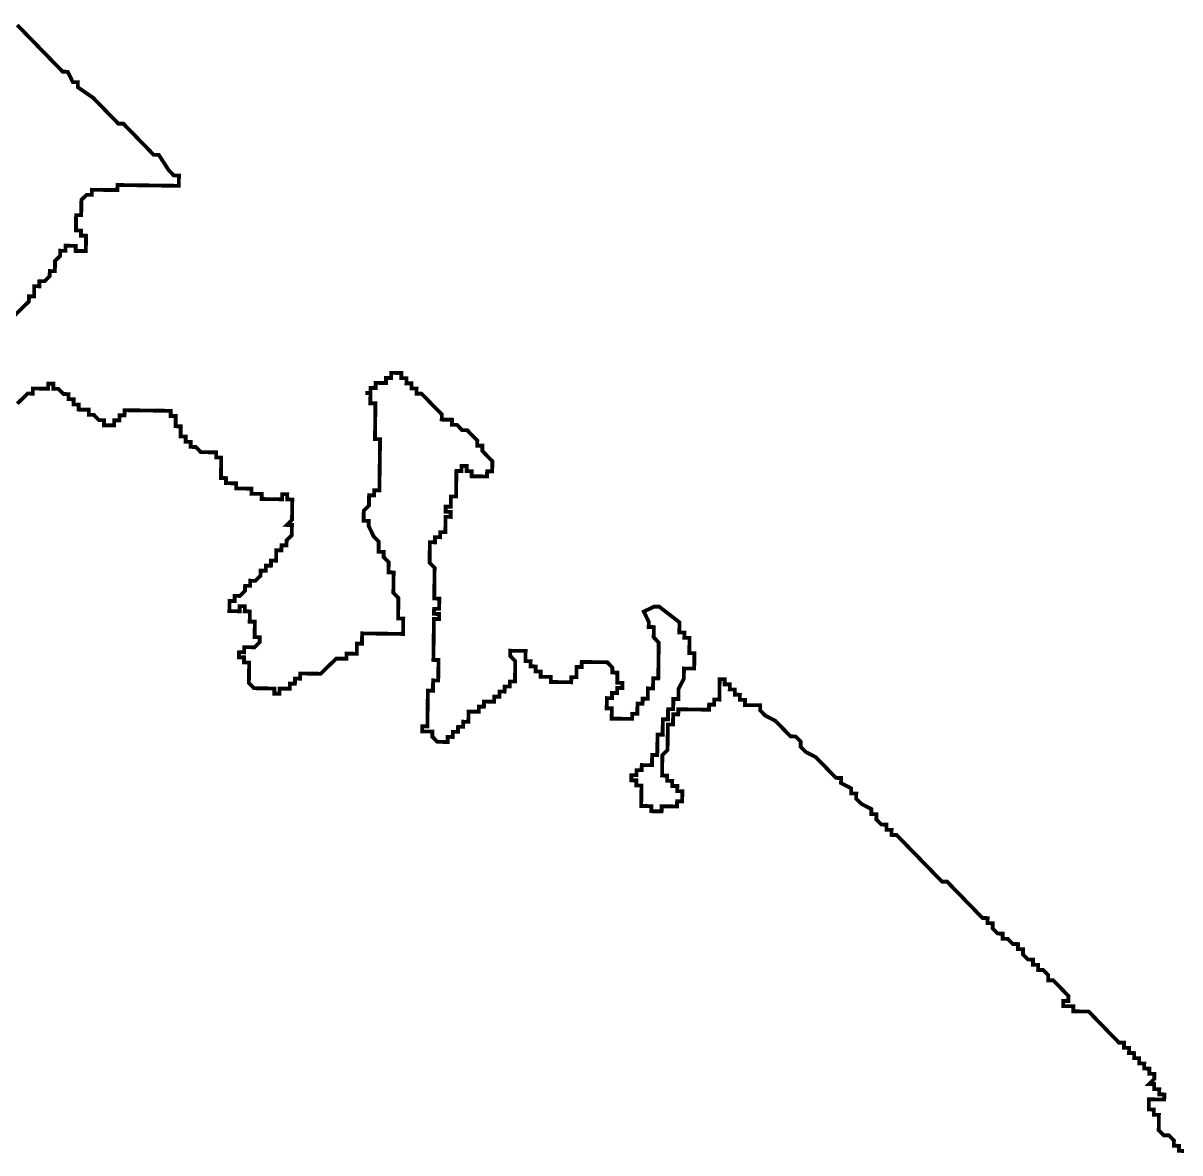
# Model space of a CAD drawing. Header units: metres. Extents: x 257673 to 289848, y 2129691 to 2228029.
# Drawn here: x 271932 to 272834, y 2164850 to 2165730 of the extents above; entities that cross this region are included whole.
import ezdxf

# ---------------------------------------------------------------- set-up
doc = ezdxf.new("R2010")
doc.units = ezdxf.units.M
doc.header["$MEASUREMENT"] = 0
doc.layers.add('HAZARDS LINE', color=1, linetype='Continuous')

msp = doc.modelspace()

# ---------------------------------------------------------------- linework, layer by layer
at = {"layer": 'HAZARDS LINE', "lineweight": 18}
for points in [[(271927.84, 2165728.9, 2.98, 2.98, 0), (271931.77, 2165724.86, 2.98, 2.98, 0), (271935.71, 2165720.82, 2.98, 2.98, 0), (271939.64, 2165716.78, 2.98, 2.98, 0), (271943.57, 2165712.74, 2.98, 2.98, 0), (271947.51, 2165708.7, 2.98, 2.98, 0), (271951.44, 2165704.66, 2.98, 2.98, 0), (271955.37, 2165700.62, 2.98, 2.98, 0), (271963.24, 2165692.54, 2.98, 2.98, 0), (271967.22, 2165692.48, 2.98, 2.98, 0), (271971.1, 2165684.45, 2.98, 2.98, 0), (271975.09, 2165684.4, 2.98, 2.98, 0), (271975.03, 2165680.41, 2.98, 2.98, 0), (271986.88, 2165672.28, 2.98, 2.98, 0), (271994.75, 2165664.2, 2.98, 2.98, 0), (271998.68, 2165660.16, 2.98, 2.98, 0), (272006.55, 2165652.08, 2.98, 2.98, 0), (272010.53, 2165652.02, 2.98, 2.98, 0), (272018.4, 2165643.94, 2.98, 2.98, 0), (272030.2, 2165631.82, 2.98, 2.98, 0), (272034.13, 2165627.78, 2.98, 2.98, 0), (272038.11, 2165627.73, 2.98, 2.98, 0), (272045.93, 2165615.66, 2.98, 2.98, 0), (272049.86, 2165611.62, 2.98, 2.98, 0), (272053.84, 2165611.57, 2.98, 2.98, 0), (272053.79, 2165607.58, 2.98, 2.98, 0), (272053.74, 2165603.59, 2.98, 2.98, 0), (272049.75, 2165603.65, 2.98, 2.98, 0), (272045.77, 2165603.7, 2.98, 2.98, 0), (272041.78, 2165603.75, 2.98, 2.98, 0), (272037.79, 2165603.81, 2.98, 2.98, 0), (272033.81, 2165603.86, 2.98, 2.98, 0), (272029.82, 2165603.92, 2.98, 2.98, 0), (272025.83, 2165603.97, 2.98, 2.98, 0), (272021.85, 2165604.02, 2.98, 2.98, 0), (272017.86, 2165604.08, 2.98, 2.98, 0), (272013.88, 2165604.13, 2.98, 2.98, 0), (272009.89, 2165604.18, 2.98, 2.98, 0), (272005.9, 2165604.24, 2.98, 2.98, 0), (272005.85, 2165600.25, 2.98, 2.98, 0), (272001.86, 2165600.3, 2.98, 2.98, 0), (271997.88, 2165600.36, 2.98, 2.98, 0), (271993.89, 2165600.41, 2.98, 2.98, 0), (271989.91, 2165600.46, 2.98, 2.98, 0), (271985.92, 2165600.52, 2.98, 2.98, 0), (271985.87, 2165596.53, 2.98, 2.98, 0), (271981.88, 2165596.58, 2.98, 2.98, 0), (271977.84, 2165592.65, 2.98, 2.98, 0), (271977.79, 2165588.66, 2.98, 2.98, 0), (271977.73, 2165584.68, 2.98, 2.98, 0), (271977.68, 2165580.69, 2.98, 2.98, 0), (271973.69, 2165580.74, 2.98, 2.98, 0), (271973.64, 2165576.76, 2.98, 2.98, 0), (271973.59, 2165572.77, 2.98, 2.98, 0), (271973.53, 2165568.78, 2.98, 2.98, 0), (271977.52, 2165568.73, 2.98, 2.98, 0), (271977.46, 2165564.74, 2.98, 2.98, 0), (271981.45, 2165564.69, 2.98, 2.98, 0), (271981.4, 2165560.7, 2.98, 2.98, 0), (271981.34, 2165556.72, 2.98, 2.98, 0), (271981.29, 2165552.73, 2.98, 2.98, 0), (271977.3, 2165552.78, 2.98, 2.98, 0), (271973.32, 2165552.84, 2.98, 2.98, 0), (271973.37, 2165556.82, 2.98, 2.98, 0), (271969.38, 2165556.88, 2.98, 2.98, 0), (271965.4, 2165556.93, 2.98, 2.98, 0), (271965.35, 2165552.94, 2.98, 2.98, 0), (271961.36, 2165553, 2.98, 2.98, 0), (271961.31, 2165549.01, 2.98, 2.98, 0), (271957.27, 2165545.08, 2.98, 2.98, 0), (271957.21, 2165541.09, 2.98, 2.98, 0), (271957.16, 2165537.1, 2.98, 2.98, 0), (271953.17, 2165537.16, 2.98, 2.98, 0), (271953.12, 2165533.17, 2.98, 2.98, 0), (271949.08, 2165529.24, 2.98, 2.98, 0), (271945.09, 2165529.29, 2.98, 2.98, 0), (271945.04, 2165525.3, 2.98, 2.98, 0), (271941.05, 2165525.36, 2.98, 2.98, 0), (271941, 2165521.37, 2.98, 2.98, 0), (271940.95, 2165517.39, 2.98, 2.98, 0), (271936.96, 2165517.44, 2.98, 2.98, 0), (271936.91, 2165513.45, 2.98, 2.98, 0), (271932.87, 2165509.52, 2.98, 2.98, 0), (271924.79, 2165501.65, 2.98, 2.98, 0)], [(271927.86, 2165433.82, 2.98, 2.98, 0), (271931.9, 2165437.76, 2.98, 2.98, 0), (271935.94, 2165441.69, 2.98, 2.98, 0), (271939.93, 2165441.64, 2.98, 2.98, 0), (271939.98, 2165445.62, 2.98, 2.98, 0), (271943.97, 2165445.57, 2.98, 2.98, 0), (271947.95, 2165445.52, 2.98, 2.98, 0), (271951.94, 2165445.46, 2.98, 2.98, 0), (271951.99, 2165449.45, 2.98, 2.98, 0), (271955.98, 2165449.4, 2.98, 2.98, 0), (271955.93, 2165445.41, 2.98, 2.98, 0), (271959.91, 2165445.35, 2.98, 2.98, 0), (271963.84, 2165441.31, 2.98, 2.98, 0), (271967.83, 2165441.26, 2.98, 2.98, 0), (271967.78, 2165437.27, 2.98, 2.98, 0), (271971.76, 2165437.22, 2.98, 2.98, 0), (271971.71, 2165433.23, 2.98, 2.98, 0), (271975.7, 2165433.18, 2.98, 2.98, 0), (271975.64, 2165429.19, 2.98, 2.98, 0), (271979.63, 2165429.14, 2.98, 2.98, 0), (271983.61, 2165429.09, 2.98, 2.98, 0), (271983.56, 2165425.1, 2.98, 2.98, 0), (271987.55, 2165425.05, 2.98, 2.98, 0), (271991.48, 2165421.01, 2.98, 2.98, 0), (271995.47, 2165420.95, 2.98, 2.98, 0), (271995.41, 2165416.96, 2.98, 2.98, 0), (271999.4, 2165416.91, 2.98, 2.98, 0), (272003.38, 2165416.86, 2.98, 2.98, 0), (272003.44, 2165420.84, 2.98, 2.98, 0), (272007.42, 2165420.79, 2.98, 2.98, 0), (272007.48, 2165424.78, 2.98, 2.98, 0), (272011.46, 2165424.72, 2.98, 2.98, 0), (272011.52, 2165428.71, 2.98, 2.98, 0), (272015.5, 2165428.66, 2.98, 2.98, 0), (272019.49, 2165428.6, 2.98, 2.98, 0), (272023.48, 2165428.55, 2.98, 2.98, 0), (272027.46, 2165428.5, 2.98, 2.98, 0), (272031.45, 2165428.44, 2.98, 2.98, 0), (272035.43, 2165428.39, 2.98, 2.98, 0), (272039.42, 2165428.34, 2.98, 2.98, 0), (272043.41, 2165428.28, 2.98, 2.98, 0), (272047.39, 2165428.23, 2.98, 2.98, 0), (272047.34, 2165424.24, 2.98, 2.98, 0), (272051.32, 2165424.19, 2.98, 2.98, 0), (272051.27, 2165420.2, 2.98, 2.98, 0), (272051.22, 2165416.21, 2.98, 2.98, 0), (272055.2, 2165416.16, 2.98, 2.98, 0), (272055.15, 2165412.17, 2.98, 2.98, 0), (272055.1, 2165408.19, 2.98, 2.98, 0), (272059.08, 2165408.13, 2.98, 2.98, 0), (272059.03, 2165404.15, 2.98, 2.98, 0), (272063.02, 2165404.09, 2.98, 2.98, 0), (272062.96, 2165400.11, 2.98, 2.98, 0), (272066.95, 2165400.05, 2.98, 2.98, 0), (272070.88, 2165396.01, 2.98, 2.98, 0), (272074.87, 2165395.96, 2.98, 2.98, 0), (272078.85, 2165395.91, 2.98, 2.98, 0), (272082.84, 2165395.85, 2.98, 2.98, 0), (272082.79, 2165391.86, 2.98, 2.98, 0), (272086.77, 2165391.81, 2.98, 2.98, 0), (272086.72, 2165387.82, 2.98, 2.98, 0), (272086.66, 2165383.84, 2.98, 2.98, 0), (272086.61, 2165379.85, 2.98, 2.98, 0), (272086.56, 2165375.86, 2.98, 2.98, 0), (272090.54, 2165375.81, 2.98, 2.98, 0), (272090.49, 2165371.82, 2.98, 2.98, 0), (272094.48, 2165371.77, 2.98, 2.98, 0), (272098.46, 2165371.72, 2.98, 2.98, 0), (272098.41, 2165367.73, 2.98, 2.98, 0), (272102.39, 2165367.68, 2.98, 2.98, 0), (272106.38, 2165367.62, 2.98, 2.98, 0), (272110.37, 2165367.57, 2.98, 2.98, 0), (272110.31, 2165363.58, 2.98, 2.98, 0), (272114.3, 2165363.53, 2.98, 2.98, 0), (272118.29, 2165363.48, 2.98, 2.98, 0), (272118.23, 2165359.49, 2.98, 2.98, 0), (272122.22, 2165359.43, 2.98, 2.98, 0), (272126.2, 2165359.38, 2.98, 2.98, 0), (272130.19, 2165359.33, 2.98, 2.98, 0), (272134.18, 2165359.27, 2.98, 2.98, 0), (272134.23, 2165363.26, 2.98, 2.98, 0), (272138.22, 2165363.21, 2.98, 2.98, 0), (272138.16, 2165359.22, 2.98, 2.98, 0), (272142.15, 2165359.17, 2.98, 2.98, 0), (272142.1, 2165355.18, 2.98, 2.98, 0), (272142.04, 2165351.19, 2.98, 2.98, 0), (272141.99, 2165347.21, 2.98, 2.98, 0), (272141.93, 2165343.22, 2.98, 2.98, 0), (272137.89, 2165339.29, 2.98, 2.98, 0), (272141.88, 2165339.23, 2.98, 2.98, 0), (272141.83, 2165335.25, 2.98, 2.98, 0), (272141.77, 2165331.26, 2.98, 2.98, 0), (272137.73, 2165327.33, 2.98, 2.98, 0), (272137.68, 2165323.34, 2.98, 2.98, 0), (272133.69, 2165323.39, 2.98, 2.98, 0), (272133.64, 2165319.41, 2.98, 2.98, 0), (272129.65, 2165319.46, 2.98, 2.98, 0), (272129.6, 2165315.47, 2.98, 2.98, 0), (272129.55, 2165311.49, 2.98, 2.98, 0), (272125.56, 2165311.54, 2.98, 2.98, 0), (272125.51, 2165307.55, 2.98, 2.98, 0), (272121.52, 2165307.61, 2.98, 2.98, 0), (272121.47, 2165303.62, 2.98, 2.98, 0), (272117.48, 2165303.67, 2.98, 2.98, 0), (272117.43, 2165299.69, 2.98, 2.98, 0), (272113.39, 2165295.75, 2.98, 2.98, 0), (272109.4, 2165295.81, 2.98, 2.98, 0), (272109.35, 2165291.82, 2.98, 2.98, 0), (272105.36, 2165291.87, 2.98, 2.98, 0), (272105.31, 2165287.89, 2.98, 2.98, 0), (272101.27, 2165283.95, 2.98, 2.98, 0), (272097.28, 2165284.01, 2.98, 2.98, 0), (272097.23, 2165280.02, 2.98, 2.98, 0), (272093.24, 2165280.07, 2.98, 2.98, 0), (272093.19, 2165276.09, 2.98, 2.98, 0), (272093.14, 2165272.1, 2.98, 2.98, 0), (272097.12, 2165272.05, 2.98, 2.98, 0), (272101.11, 2165271.99, 2.98, 2.98, 0), (272101.16, 2165275.98, 2.98, 2.98, 0), (272105.15, 2165275.93, 2.98, 2.98, 0), (272105.09, 2165271.94, 2.98, 2.98, 0), (272109.08, 2165271.89, 2.98, 2.98, 0), (272109.03, 2165267.9, 2.98, 2.98, 0), (272108.97, 2165263.91, 2.98, 2.98, 0), (272112.96, 2165263.86, 2.98, 2.98, 0), (272112.91, 2165259.87, 2.98, 2.98, 0), (272112.85, 2165255.89, 2.98, 2.98, 0), (272112.8, 2165251.9, 2.98, 2.98, 0), (272116.78, 2165251.85, 2.98, 2.98, 0), (272116.73, 2165247.86, 2.98, 2.98, 0), (272112.69, 2165243.93, 2.98, 2.98, 0), (272108.7, 2165243.98, 2.98, 2.98, 0), (272104.72, 2165244.03, 2.98, 2.98, 0), (272104.66, 2165240.05, 2.98, 2.98, 0), (272100.68, 2165240.1, 2.98, 2.98, 0), (272100.63, 2165236.11, 2.98, 2.98, 0), (272104.61, 2165236.06, 2.98, 2.98, 0), (272104.56, 2165232.07, 2.98, 2.98, 0), (272108.54, 2165232.02, 2.98, 2.98, 0), (272108.49, 2165228.03, 2.98, 2.98, 0), (272108.44, 2165224.04, 2.98, 2.98, 0), (272108.38, 2165220.06, 2.98, 2.98, 0), (272108.33, 2165216.07, 2.98, 2.98, 0), (272112.26, 2165212.03, 2.98, 2.98, 0), (272116.25, 2165211.98, 2.98, 2.98, 0), (272120.23, 2165211.92, 2.98, 2.98, 0), (272124.22, 2165211.87, 2.98, 2.98, 0), (272128.21, 2165211.82, 2.98, 2.98, 0), (272128.15, 2165207.83, 2.98, 2.98, 0), (272132.14, 2165207.78, 2.98, 2.98, 0), (272132.19, 2165211.76, 2.98, 2.98, 0), (272136.18, 2165211.71, 2.98, 2.98, 0), (272140.17, 2165211.66, 2.98, 2.98, 0), (272140.22, 2165215.64, 2.98, 2.98, 0), (272144.2, 2165215.59, 2.98, 2.98, 0), (272144.26, 2165219.58, 2.98, 2.98, 0), (272148.24, 2165219.52, 2.98, 2.98, 0), (272148.3, 2165223.51, 2.98, 2.98, 0), (272152.28, 2165223.46, 2.98, 2.98, 0), (272156.27, 2165223.4, 2.98, 2.98, 0), (272160.26, 2165223.35, 2.98, 2.98, 0), (272164.24, 2165223.29, 2.98, 2.98, 0), (272168.28, 2165227.23, 2.98, 2.98, 0), (272172.32, 2165231.16, 2.98, 2.98, 0), (272176.36, 2165235.09, 2.98, 2.98, 0), (272180.35, 2165235.04, 2.98, 2.98, 0), (272184.33, 2165234.99, 2.98, 2.98, 0), (272184.39, 2165238.97, 2.98, 2.98, 0), (272188.37, 2165238.92, 2.98, 2.98, 0), (272192.36, 2165238.87, 2.98, 2.98, 0), (272192.41, 2165242.85, 2.98, 2.98, 0), (272192.47, 2165246.84, 2.98, 2.98, 0), (272196.45, 2165246.79, 2.98, 2.98, 0), (272196.51, 2165250.77, 2.98, 2.98, 0), (272196.56, 2165254.76, 2.98, 2.98, 0), (272200.55, 2165254.71, 2.98, 2.98, 0), (272204.53, 2165254.65, 2.98, 2.98, 0), (272208.52, 2165254.6, 2.98, 2.98, 0), (272216.49, 2165254.49, 2.98, 2.98, 0), (272220.48, 2165254.44, 2.98, 2.98, 0), (272224.46, 2165254.38, 2.98, 2.98, 0), (272228.45, 2165254.33, 2.98, 2.98, 0), (272228.5, 2165258.32, 2.98, 2.98, 0), (272228.56, 2165262.3, 2.98, 2.98, 0), (272228.61, 2165266.29, 2.98, 2.98, 0), (272224.62, 2165266.34, 2.98, 2.98, 0), (272224.68, 2165270.33, 2.98, 2.98, 0), (272224.73, 2165274.32, 2.98, 2.98, 0), (272224.79, 2165278.31, 2.98, 2.98, 0), (272224.84, 2165282.29, 2.98, 2.98, 0), (272220.91, 2165286.33, 2.98, 2.98, 0), (272220.96, 2165290.32, 2.98, 2.98, 0), (272221.01, 2165294.31, 2.98, 2.98, 0), (272221.07, 2165298.29, 2.98, 2.98, 0), (272221.12, 2165302.28, 2.98, 2.98, 0), (272217.14, 2165302.33, 2.98, 2.98, 0), (272217.19, 2165306.32, 2.98, 2.98, 0), (272217.24, 2165310.31, 2.98, 2.98, 0), (272213.31, 2165314.35, 2.98, 2.98, 0), (272213.36, 2165318.33, 2.98, 2.98, 0), (272209.38, 2165318.39, 2.98, 2.98, 0), (272209.43, 2165322.37, 2.98, 2.98, 0), (272209.48, 2165326.36, 2.98, 2.98, 0), (272205.55, 2165330.4, 2.98, 2.98, 0), (272201.67, 2165338.43, 2.98, 2.98, 0), (272201.73, 2165342.42, 2.98, 2.98, 0), (272197.74, 2165342.47, 2.98, 2.98, 0), (272197.79, 2165346.46, 2.98, 2.98, 0), (272197.85, 2165350.44, 2.98, 2.98, 0), (272201.89, 2165354.38, 2.98, 2.98, 0), (272201.94, 2165358.36, 2.98, 2.98, 0), (272201.99, 2165362.35, 2.98, 2.98, 0), (272205.98, 2165362.3, 2.98, 2.98, 0), (272206.03, 2165366.28, 2.98, 2.98, 0), (272210.02, 2165366.23, 2.98, 2.98, 0), (272210.07, 2165370.22, 2.98, 2.98, 0), (272210.13, 2165374.2, 2.98, 2.98, 0), (272210.18, 2165378.19, 2.98, 2.98, 0), (272210.23, 2165382.18, 2.98, 2.98, 0), (272210.29, 2165386.16, 2.98, 2.98, 0), (272210.34, 2165390.15, 2.98, 2.98, 0), (272210.4, 2165394.14, 2.98, 2.98, 0), (272210.45, 2165398.12, 2.98, 2.98, 0), (272210.5, 2165402.11, 2.98, 2.98, 0), (272210.56, 2165406.1, 2.98, 2.98, 0), (272206.57, 2165406.15, 2.98, 2.98, 0), (272206.62, 2165410.14, 2.98, 2.98, 0), (272206.68, 2165414.12, 2.98, 2.98, 0), (272206.73, 2165418.11, 2.98, 2.98, 0), (272206.78, 2165422.1, 2.98, 2.98, 0), (272206.84, 2165426.08, 2.98, 2.98, 0), (272206.89, 2165430.07, 2.98, 2.98, 0), (272206.95, 2165434.06, 2.98, 2.98, 0), (272202.96, 2165434.11, 2.98, 2.98, 0), (272203.01, 2165438.1, 2.98, 2.98, 0), (272203.07, 2165442.09, 2.98, 2.98, 0), (272199.08, 2165442.14, 2.98, 2.98, 0), (272203.07, 2165442.09, 2.98, 2.98, 0), (272203.12, 2165446.07, 2.98, 2.98, 0), (272207.11, 2165446.02, 2.98, 2.98, 0), (272207.16, 2165450.01, 2.98, 2.98, 0), (272211.15, 2165449.95, 2.98, 2.98, 0), (272215.13, 2165449.9, 2.98, 2.98, 0), (272215.19, 2165453.88, 2.98, 2.98, 0), (272219.17, 2165453.83, 2.98, 2.98, 0), (272219.23, 2165457.82, 2.98, 2.98, 0), (272223.21, 2165457.76, 2.98, 2.98, 0), (272227.2, 2165457.71, 2.98, 2.98, 0), (272227.14, 2165453.72, 2.98, 2.98, 0), (272231.13, 2165453.67, 2.98, 2.98, 0), (272231.08, 2165449.68, 2.98, 2.98, 0), (272235.06, 2165449.63, 2.98, 2.98, 0), (272235.01, 2165445.64, 2.98, 2.98, 0), (272239, 2165445.59, 2.98, 2.98, 0), (272238.94, 2165441.6, 2.98, 2.98, 0), (272242.93, 2165441.55, 2.98, 2.98, 0), (272246.86, 2165437.51, 2.98, 2.98, 0), (272250.79, 2165433.47, 2.98, 2.98, 0), (272254.73, 2165429.43, 2.98, 2.98, 0), (272258.66, 2165425.39, 2.98, 2.98, 0), (272258.6, 2165421.4, 2.98, 2.98, 0), (272262.59, 2165421.35, 2.98, 2.98, 0), (272266.58, 2165421.29, 2.98, 2.98, 0), (272266.52, 2165417.31, 2.98, 2.98, 0), (272270.51, 2165417.25, 2.98, 2.98, 0), (272274.44, 2165413.21, 2.98, 2.98, 0), (272278.43, 2165413.16, 2.98, 2.98, 0), (272282.36, 2165409.12, 2.98, 2.98, 0), (272286.29, 2165405.08, 2.98, 2.98, 0), (272286.24, 2165401.09, 2.98, 2.98, 0), (272290.23, 2165401.04, 2.98, 2.98, 0), (272290.17, 2165397.05, 2.98, 2.98, 0), (272294.11, 2165393.01, 2.98, 2.98, 0), (272298.04, 2165388.97, 2.98, 2.98, 0), (272297.98, 2165384.98, 2.98, 2.98, 0), (272297.93, 2165381, 2.98, 2.98, 0), (272293.94, 2165381.05, 2.98, 2.98, 0), (272293.89, 2165377.06, 2.98, 2.98, 0), (272289.9, 2165377.12, 2.98, 2.98, 0), (272285.92, 2165377.17, 2.98, 2.98, 0), (272281.93, 2165377.22, 2.98, 2.98, 0), (272281.99, 2165381.21, 2.98, 2.98, 0), (272278, 2165381.26, 2.98, 2.98, 0), (272278.05, 2165385.25, 2.98, 2.98, 0), (272274.07, 2165385.31, 2.98, 2.98, 0), (272274.01, 2165381.32, 2.98, 2.98, 0), (272270.03, 2165381.37, 2.98, 2.98, 0), (272269.97, 2165377.39, 2.98, 2.98, 0), (272269.92, 2165373.4, 2.98, 2.98, 0), (272269.87, 2165369.41, 2.98, 2.98, 0), (272269.81, 2165365.42, 2.98, 2.98, 0), (272269.76, 2165361.44, 2.98, 2.98, 0), (272265.77, 2165361.49, 2.98, 2.98, 0), (272265.72, 2165357.5, 2.98, 2.98, 0), (272265.67, 2165353.52, 2.98, 2.98, 0), (272261.68, 2165353.57, 2.98, 2.98, 0), (272261.63, 2165349.59, 2.98, 2.98, 0), (272265.61, 2165349.53, 2.98, 2.98, 0), (272265.56, 2165345.54, 2.98, 2.98, 0), (272261.57, 2165345.6, 2.98, 2.98, 0), (272261.52, 2165341.61, 2.98, 2.98, 0), (272261.47, 2165337.62, 2.98, 2.98, 0), (272261.41, 2165333.64, 2.98, 2.98, 0), (272257.43, 2165333.69, 2.98, 2.98, 0), (272257.37, 2165329.7, 2.98, 2.98, 0), (272253.39, 2165329.76, 2.98, 2.98, 0), (272253.33, 2165325.77, 2.98, 2.98, 0), (272249.35, 2165325.83, 2.98, 2.98, 0), (272249.29, 2165321.84, 2.98, 2.98, 0), (272249.24, 2165317.85, 2.98, 2.98, 0), (272249.19, 2165313.86, 2.98, 2.98, 0), (272249.13, 2165309.88, 2.98, 2.98, 0), (272253.06, 2165305.84, 2.98, 2.98, 0), (272253.01, 2165301.85, 2.98, 2.98, 0), (272252.96, 2165297.86, 2.98, 2.98, 0), (272252.9, 2165293.88, 2.98, 2.98, 0), (272252.85, 2165289.89, 2.98, 2.98, 0), (272252.8, 2165285.9, 2.98, 2.98, 0), (272252.74, 2165281.92, 2.98, 2.98, 0), (272256.73, 2165281.86, 2.98, 2.98, 0), (272256.67, 2165277.88, 2.98, 2.98, 0), (272256.62, 2165273.89, 2.98, 2.98, 0), (272252.64, 2165273.94, 2.98, 2.98, 0), (272252.58, 2165269.96, 2.98, 2.98, 0), (272256.57, 2165269.9, 2.98, 2.98, 0), (272256.51, 2165265.92, 2.98, 2.98, 0), (272252.53, 2165265.97, 2.98, 2.98, 0), (272252.47, 2165261.98, 2.98, 2.98, 0), (272252.42, 2165258, 2.98, 2.98, 0), (272252.37, 2165254.01, 2.98, 2.98, 0), (272252.31, 2165250.02, 2.98, 2.98, 0), (272252.26, 2165246.04, 2.98, 2.98, 0), (272252.21, 2165242.05, 2.98, 2.98, 0), (272252.15, 2165238.06, 2.98, 2.98, 0), (272252.1, 2165234.08, 2.98, 2.98, 0), (272256.09, 2165234.02, 2.98, 2.98, 0), (272256.03, 2165230.04, 2.98, 2.98, 0), (272255.98, 2165226.05, 2.98, 2.98, 0), (272255.92, 2165222.06, 2.98, 2.98, 0), (272255.87, 2165218.07, 2.98, 2.98, 0), (272251.88, 2165218.13, 2.98, 2.98, 0), (272251.83, 2165214.14, 2.98, 2.98, 0), (272251.78, 2165210.15, 2.98, 2.98, 0), (272247.79, 2165210.21, 2.98, 2.98, 0), (272247.74, 2165206.22, 2.98, 2.98, 0), (272247.68, 2165202.23, 2.98, 2.98, 0), (272247.63, 2165198.25, 2.98, 2.98, 0), (272247.58, 2165194.26, 2.98, 2.98, 0), (272247.52, 2165190.27, 2.98, 2.98, 0), (272247.47, 2165186.29, 2.98, 2.98, 0), (272247.42, 2165182.3, 2.98, 2.98, 0), (272243.43, 2165182.35, 2.98, 2.98, 0), (272243.38, 2165178.37, 2.98, 2.98, 0), (272247.36, 2165178.31, 2.98, 2.98, 0), (272251.35, 2165178.26, 2.98, 2.98, 0), (272251.29, 2165174.27, 2.98, 2.98, 0), (272255.23, 2165170.23, 2.98, 2.98, 0), (272259.21, 2165170.18, 2.98, 2.98, 0), (272263.2, 2165170.13, 2.98, 2.98, 0), (272263.25, 2165174.11, 2.98, 2.98, 0), (272267.24, 2165174.06, 2.98, 2.98, 0), (272267.29, 2165178.05, 2.98, 2.98, 0), (272271.28, 2165177.99, 2.98, 2.98, 0), (272271.33, 2165181.98, 2.98, 2.98, 0), (272275.32, 2165181.93, 2.98, 2.98, 0), (272275.37, 2165185.91, 2.98, 2.98, 0), (272279.36, 2165185.86, 2.98, 2.98, 0), (272279.41, 2165189.85, 2.98, 2.98, 0), (272279.47, 2165193.83, 2.98, 2.98, 0), (272283.45, 2165193.78, 2.98, 2.98, 0), (272287.44, 2165193.73, 2.98, 2.98, 0), (272287.49, 2165197.71, 2.98, 2.98, 0), (272291.48, 2165197.66, 2.98, 2.98, 0), (272291.53, 2165201.65, 2.98, 2.98, 0), (272295.52, 2165201.59, 2.98, 2.98, 0), (272299.5, 2165201.54, 2.98, 2.98, 0), (272299.56, 2165205.52, 2.98, 2.98, 0), (272303.54, 2165205.47, 2.98, 2.98, 0), (272303.6, 2165209.46, 2.98, 2.98, 0), (272307.58, 2165209.4, 2.98, 2.98, 0), (272307.64, 2165213.39, 2.98, 2.98, 0), (272311.62, 2165213.34, 2.98, 2.98, 0), (272311.68, 2165217.32, 2.98, 2.98, 0), (272315.66, 2165217.27, 2.98, 2.98, 0), (272315.72, 2165221.26, 2.98, 2.98, 0), (272315.77, 2165225.24, 2.98, 2.98, 0), (272315.82, 2165229.23, 2.98, 2.98, 0), (272315.88, 2165233.22, 2.98, 2.98, 0), (272311.94, 2165237.26, 2.98, 2.98, 0), (272312, 2165241.25, 2.98, 2.98, 0), (272315.98, 2165241.19, 2.98, 2.98, 0), (272319.97, 2165241.14, 2.98, 2.98, 0), (272323.96, 2165241.08, 2.98, 2.98, 0), (272323.9, 2165237.1, 2.98, 2.98, 0), (272323.85, 2165233.11, 2.98, 2.98, 0), (272327.84, 2165233.06, 2.98, 2.98, 0), (272327.78, 2165229.07, 2.98, 2.98, 0), (272331.77, 2165229.02, 2.98, 2.98, 0), (272331.71, 2165225.03, 2.98, 2.98, 0), (272335.7, 2165224.98, 2.98, 2.98, 0), (272335.65, 2165220.99, 2.98, 2.98, 0), (272339.63, 2165220.94, 2.98, 2.98, 0), (272343.62, 2165220.88, 2.98, 2.98, 0), (272343.57, 2165216.9, 2.98, 2.98, 0), (272347.55, 2165216.84, 2.98, 2.98, 0), (272351.54, 2165216.79, 2.98, 2.98, 0), (272355.52, 2165216.73, 2.98, 2.98, 0), (272359.51, 2165216.68, 2.98, 2.98, 0), (272359.56, 2165220.67, 2.98, 2.98, 0), (272363.55, 2165220.61, 2.98, 2.98, 0), (272363.6, 2165224.6, 2.98, 2.98, 0), (272363.66, 2165228.59, 2.98, 2.98, 0), (272367.64, 2165228.53, 2.98, 2.98, 0), (272367.7, 2165232.52, 2.98, 2.98, 0), (272371.68, 2165232.47, 2.98, 2.98, 0), (272375.67, 2165232.41, 2.98, 2.98, 0), (272379.66, 2165232.36, 2.98, 2.98, 0), (272383.64, 2165232.31, 2.98, 2.98, 0), (272387.63, 2165232.25, 2.98, 2.98, 0), (272391.56, 2165228.21, 2.98, 2.98, 0), (272391.51, 2165224.23, 2.98, 2.98, 0), (272395.49, 2165224.17, 2.98, 2.98, 0), (272395.44, 2165220.19, 2.98, 2.98, 0), (272395.39, 2165216.2, 2.98, 2.98, 0), (272399.37, 2165216.15, 2.98, 2.98, 0), (272399.32, 2165212.16, 2.98, 2.98, 0), (272395.33, 2165212.21, 2.98, 2.98, 0), (272395.28, 2165208.23, 2.98, 2.98, 0), (272391.29, 2165208.28, 2.98, 2.98, 0), (272391.24, 2165204.29, 2.98, 2.98, 0), (272387.25, 2165204.35, 2.98, 2.98, 0), (272387.2, 2165200.36, 2.98, 2.98, 0), (272387.15, 2165196.37, 2.98, 2.98, 0), (272391.13, 2165196.32, 2.98, 2.98, 0), (272391.08, 2165192.33, 2.98, 2.98, 0), (272391.02, 2165188.34, 2.98, 2.98, 0), (272395.01, 2165188.29, 2.98, 2.98, 0), (272399, 2165188.24, 2.98, 2.98, 0), (272402.98, 2165188.18, 2.98, 2.98, 0), (272406.97, 2165188.13, 2.98, 2.98, 0), (272407.02, 2165192.12, 2.98, 2.98, 0), (272411.01, 2165192.06, 2.98, 2.98, 0), (272411.06, 2165196.05, 2.98, 2.98, 0), (272411.12, 2165200.04, 2.98, 2.98, 0), (272415.1, 2165199.98, 2.98, 2.98, 0), (272415.16, 2165203.97, 2.98, 2.98, 0), (272419.14, 2165203.92, 2.98, 2.98, 0), (272419.2, 2165207.9, 2.98, 2.98, 0), (272419.25, 2165211.89, 2.98, 2.98, 0), (272423.24, 2165211.84, 2.98, 2.98, 0), (272423.29, 2165215.82, 2.98, 2.98, 0), (272423.34, 2165219.81, 2.98, 2.98, 0), (272427.33, 2165219.76, 2.98, 2.98, 0), (272427.38, 2165223.74, 2.98, 2.98, 0), (272427.44, 2165227.73, 2.98, 2.98, 0), (272427.49, 2165231.72, 2.98, 2.98, 0), (272427.54, 2165235.7, 2.98, 2.98, 0), (272427.65, 2165243.68, 2.98, 2.98, 0), (272427.7, 2165247.66, 2.98, 2.98, 0), (272423.77, 2165251.7, 2.98, 2.98, 0), (272423.83, 2165255.69, 2.98, 2.98, 0), (272423.88, 2165259.68, 2.98, 2.98, 0), (272419.89, 2165259.73, 2.98, 2.98, 0), (272419.95, 2165263.72, 2.98, 2.98, 0), (272416.07, 2165271.75, 2.98, 2.98, 0), (272424.09, 2165275.63, 2.98, 2.98, 0), (272428.08, 2165275.57, 2.98, 2.98, 0), (272443.86, 2165263.4, 2.98, 2.98, 0), (272443.81, 2165259.41, 2.98, 2.98, 0), (272443.76, 2165255.42, 2.98, 2.98, 0), (272447.74, 2165255.37, 2.98, 2.98, 0), (272447.69, 2165251.38, 2.98, 2.98, 0), (272451.67, 2165251.33, 2.98, 2.98, 0), (272451.62, 2165247.34, 2.98, 2.98, 0), (272451.57, 2165243.36, 2.98, 2.98, 0), (272451.51, 2165239.37, 2.98, 2.98, 0), (272455.5, 2165239.32, 2.98, 2.98, 0), (272455.45, 2165235.33, 2.98, 2.98, 0), (272455.39, 2165231.34, 2.98, 2.98, 0), (272455.34, 2165227.35, 2.98, 2.98, 0), (272451.35, 2165227.41, 2.98, 2.98, 0), (272447.37, 2165227.46, 2.98, 2.98, 0), (272447.31, 2165223.48, 2.98, 2.98, 0), (272447.26, 2165219.49, 2.98, 2.98, 0), (272443.17, 2165211.57, 2.98, 2.98, 0), (272443.11, 2165207.58, 2.98, 2.98, 0), (272443.06, 2165203.6, 2.98, 2.98, 0), (272439.07, 2165203.65, 2.98, 2.98, 0), (272439.02, 2165199.66, 2.98, 2.98, 0), (272438.97, 2165195.68, 2.98, 2.98, 0), (272434.98, 2165195.73, 2.98, 2.98, 0), (272434.93, 2165191.74, 2.98, 2.98, 0), (272434.87, 2165187.76, 2.98, 2.98, 0), (272430.89, 2165187.81, 2.98, 2.98, 0), (272430.83, 2165183.82, 2.98, 2.98, 0), (272430.78, 2165179.84, 2.98, 2.98, 0), (272430.73, 2165175.85, 2.98, 2.98, 0), (272426.74, 2165175.9, 2.98, 2.98, 0), (272426.69, 2165171.92, 2.98, 2.98, 0), (272426.63, 2165167.93, 2.98, 2.98, 0), (272426.58, 2165163.94, 2.98, 2.98, 0), (272426.52, 2165159.95, 2.98, 2.98, 0), (272422.54, 2165160.01, 2.98, 2.98, 0), (272422.49, 2165156.02, 2.98, 2.98, 0), (272422.43, 2165152.03, 2.98, 2.98, 0), (272418.45, 2165152.09, 2.98, 2.98, 0), (272414.46, 2165152.14, 2.98, 2.98, 0), (272414.41, 2165148.16, 2.98, 2.98, 0), (272410.42, 2165148.21, 2.98, 2.98, 0), (272410.37, 2165144.22, 2.98, 2.98, 0), (272406.38, 2165144.28, 2.98, 2.98, 0), (272406.33, 2165140.29, 2.98, 2.98, 0), (272410.31, 2165140.24, 2.98, 2.98, 0), (272410.26, 2165136.25, 2.98, 2.98, 0), (272414.24, 2165136.19, 2.98, 2.98, 0), (272414.19, 2165132.21, 2.98, 2.98, 0), (272414.14, 2165128.22, 2.98, 2.98, 0), (272414.08, 2165124.23, 2.98, 2.98, 0), (272414.03, 2165120.25, 2.98, 2.98, 0), (272418.02, 2165120.19, 2.98, 2.98, 0), (272422, 2165120.14, 2.98, 2.98, 0), (272421.95, 2165116.15, 2.98, 2.98, 0), (272425.94, 2165116.1, 2.98, 2.98, 0), (272429.92, 2165116.05, 2.98, 2.98, 0), (272429.97, 2165120.03, 2.98, 2.98, 0), (272433.96, 2165119.98, 2.98, 2.98, 0), (272437.95, 2165119.93, 2.98, 2.98, 0), (272441.93, 2165119.87, 2.98, 2.98, 0), (272441.99, 2165123.86, 2.98, 2.98, 0), (272445.97, 2165123.81, 2.98, 2.98, 0), (272446.03, 2165127.79, 2.98, 2.98, 0), (272446.08, 2165131.78, 2.98, 2.98, 0), (272442.09, 2165131.83, 2.98, 2.98, 0), (272442.15, 2165135.82, 2.98, 2.98, 0), (272438.16, 2165135.87, 2.98, 2.98, 0), (272438.22, 2165139.86, 2.98, 2.98, 0), (272434.23, 2165139.91, 2.98, 2.98, 0), (272434.28, 2165143.9, 2.98, 2.98, 0), (272430.3, 2165143.95, 2.98, 2.98, 0), (272430.35, 2165147.94, 2.98, 2.98, 0), (272430.4, 2165151.93, 2.98, 2.98, 0), (272430.46, 2165155.91, 2.98, 2.98, 0), (272430.51, 2165159.9, 2.98, 2.98, 0), (272434.55, 2165163.83, 2.98, 2.98, 0), (272434.6, 2165167.82, 2.98, 2.98, 0), (272434.66, 2165171.81, 2.98, 2.98, 0), (272434.71, 2165175.79, 2.98, 2.98, 0), (272434.77, 2165179.78, 2.98, 2.98, 0), (272434.82, 2165183.77, 2.98, 2.98, 0), (272438.8, 2165183.71, 2.98, 2.98, 0), (272438.86, 2165187.7, 2.98, 2.98, 0), (272438.91, 2165191.69, 2.98, 2.98, 0), (272442.9, 2165191.63, 2.98, 2.98, 0), (272442.95, 2165195.62, 2.98, 2.98, 0), (272446.94, 2165195.57, 2.98, 2.98, 0), (272450.92, 2165195.51, 2.98, 2.98, 0), (272454.91, 2165195.46, 2.98, 2.98, 0), (272458.9, 2165195.41, 2.98, 2.98, 0), (272462.88, 2165195.35, 2.98, 2.98, 0), (272466.87, 2165195.3, 2.98, 2.98, 0), (272466.92, 2165199.29, 2.98, 2.98, 0), (272470.91, 2165199.23, 2.98, 2.98, 0), (272470.96, 2165203.22, 2.98, 2.98, 0), (272474.95, 2165203.17, 2.98, 2.98, 0), (272475, 2165207.15, 2.98, 2.98, 0), (272475.06, 2165211.14, 2.98, 2.98, 0), (272475.11, 2165215.13, 2.98, 2.98, 0), (272475.16, 2165219.11, 2.98, 2.98, 0), (272479.15, 2165219.06, 2.98, 2.98, 0), (272479.1, 2165215.07, 2.98, 2.98, 0), (272483.08, 2165215.02, 2.98, 2.98, 0), (272483.03, 2165211.03, 2.98, 2.98, 0), (272487.01, 2165210.98, 2.98, 2.98, 0), (272486.96, 2165206.99, 2.98, 2.98, 0), (272490.95, 2165206.94, 2.98, 2.98, 0), (272490.89, 2165202.95, 2.98, 2.98, 0), (272494.88, 2165202.9, 2.98, 2.98, 0), (272494.83, 2165198.91, 2.98, 2.98, 0), (272498.81, 2165198.86, 2.98, 2.98, 0), (272502.8, 2165198.8, 2.98, 2.98, 0), (272506.78, 2165198.75, 2.98, 2.98, 0), (272506.73, 2165194.76, 2.98, 2.98, 0), (272510.66, 2165190.72, 2.98, 2.98, 0), (272518.58, 2165186.63, 2.98, 2.98, 0), (272522.51, 2165182.59, 2.98, 2.98, 0), (272526.45, 2165178.55, 2.98, 2.98, 0), (272530.38, 2165174.51, 2.98, 2.98, 0), (272534.37, 2165174.45, 2.98, 2.98, 0), (272538.3, 2165170.41, 2.98, 2.98, 0), (272538.24, 2165166.43, 2.98, 2.98, 0), (272542.18, 2165162.39, 2.98, 2.98, 0), (272550.1, 2165158.29, 2.98, 2.98, 0), (272554.03, 2165154.25, 2.98, 2.98, 0), (272557.96, 2165150.21, 2.98, 2.98, 0), (272561.89, 2165146.17, 2.98, 2.98, 0), (272565.83, 2165142.13, 2.98, 2.98, 0), (272569.81, 2165142.08, 2.98, 2.98, 0), (272569.76, 2165138.09, 2.98, 2.98, 0), (272577.68, 2165134, 2.98, 2.98, 0), (272577.62, 2165130.01, 2.98, 2.98, 0), (272581.61, 2165129.96, 2.98, 2.98, 0), (272581.56, 2165125.97, 2.98, 2.98, 0), (272585.49, 2165121.93, 2.98, 2.98, 0), (272593.41, 2165117.84, 2.98, 2.98, 0), (272593.35, 2165113.85, 2.98, 2.98, 0), (272597.34, 2165113.8, 2.98, 2.98, 0), (272597.29, 2165109.81, 2.98, 2.98, 0), (272601.22, 2165105.77, 2.98, 2.98, 0), (272605.2, 2165105.71, 2.98, 2.98, 0), (272605.15, 2165101.73, 2.98, 2.98, 0), (272609.14, 2165101.67, 2.98, 2.98, 0), (272609.08, 2165097.69, 2.98, 2.98, 0), (272613.07, 2165097.63, 2.98, 2.98, 0), (272624.87, 2165085.51, 2.98, 2.98, 0), (272628.8, 2165081.47, 2.98, 2.98, 0), (272632.73, 2165077.43, 2.98, 2.98, 0), (272636.67, 2165073.39, 2.98, 2.98, 0), (272640.6, 2165069.35, 2.98, 2.98, 0), (272648.46, 2165061.27, 2.98, 2.98, 0), (272652.45, 2165061.22, 2.98, 2.98, 0), (272656.38, 2165057.18, 2.98, 2.98, 0), (272660.31, 2165053.14, 2.98, 2.98, 0), (272664.25, 2165049.1, 2.98, 2.98, 0), (272668.18, 2165045.06, 2.98, 2.98, 0), (272672.11, 2165041.01, 2.98, 2.98, 0), (272676.04, 2165036.97, 2.98, 2.98, 0), (272679.98, 2165032.93, 2.98, 2.98, 0), (272683.96, 2165032.88, 2.98, 2.98, 0), (272683.91, 2165028.89, 2.98, 2.98, 0), (272687.9, 2165028.84, 2.98, 2.98, 0), (272687.84, 2165024.85, 2.98, 2.98, 0), (272691.77, 2165020.81, 2.98, 2.98, 0), (272695.76, 2165020.76, 2.98, 2.98, 0), (272695.71, 2165016.77, 2.98, 2.98, 0), (272699.69, 2165016.72, 2.98, 2.98, 0), (272703.63, 2165012.68, 2.98, 2.98, 0), (272707.61, 2165012.62, 2.98, 2.98, 0), (272707.56, 2165008.64, 2.98, 2.98, 0), (272711.54, 2165008.58, 2.98, 2.98, 0), (272711.49, 2165004.6, 2.98, 2.98, 0), (272715.42, 2165000.56, 2.98, 2.98, 0), (272719.41, 2165000.5, 2.98, 2.98, 0), (272719.36, 2164996.52, 2.98, 2.98, 0), (272723.34, 2164996.46, 2.98, 2.98, 0), (272723.29, 2164992.48, 2.98, 2.98, 0), (272727.27, 2164992.42, 2.98, 2.98, 0), (272731.21, 2164988.38, 2.98, 2.98, 0), (272731.15, 2164984.4, 2.98, 2.98, 0), (272735.14, 2164984.34, 2.98, 2.98, 0), (272739.07, 2164980.3, 2.98, 2.98, 0), (272743, 2164976.26, 2.98, 2.98, 0), (272746.94, 2164972.22, 2.98, 2.98, 0), (272746.88, 2164968.23, 2.98, 2.98, 0), (272742.9, 2164968.29, 2.98, 2.98, 0), (272742.84, 2164964.3, 2.98, 2.98, 0), (272746.83, 2164964.25, 2.98, 2.98, 0), (272750.82, 2164964.19, 2.98, 2.98, 0), (272750.76, 2164960.21, 2.98, 2.98, 0), (272754.75, 2164960.15, 2.98, 2.98, 0), (272758.73, 2164960.1, 2.98, 2.98, 0), (272762.72, 2164960.05, 2.98, 2.98, 0), (272786.32, 2164935.8, 2.98, 2.98, 0), (272790.3, 2164935.75, 2.98, 2.98, 0), (272790.25, 2164931.76, 2.98, 2.98, 0), (272794.23, 2164931.71, 2.98, 2.98, 0), (272794.18, 2164927.72, 2.98, 2.98, 0), (272798.17, 2164927.67, 2.98, 2.98, 0), (272798.11, 2164923.68, 2.98, 2.98, 0), (272802.1, 2164923.63, 2.98, 2.98, 0), (272802.05, 2164919.64, 2.98, 2.98, 0), (272806.03, 2164919.59, 2.98, 2.98, 0), (272805.98, 2164915.6, 2.98, 2.98, 0), (272809.97, 2164915.55, 2.98, 2.98, 0), (272809.91, 2164911.56, 2.98, 2.98, 0), (272813.9, 2164911.51, 2.98, 2.98, 0), (272813.84, 2164907.52, 2.98, 2.98, 0), (272809.8, 2164903.59, 2.98, 2.98, 0), (272813.79, 2164903.53, 2.98, 2.98, 0), (272813.74, 2164899.55, 2.98, 2.98, 0), (272817.72, 2164899.49, 2.98, 2.98, 0), (272817.67, 2164895.51, 2.98, 2.98, 0), (272821.66, 2164895.45, 2.98, 2.98, 0), (272821.6, 2164891.47, 2.98, 2.98, 0), (272817.62, 2164891.52, 2.98, 2.98, 0), (272813.63, 2164891.57, 2.98, 2.98, 0), (272809.64, 2164891.63, 2.98, 2.98, 0), (272809.59, 2164887.64, 2.98, 2.98, 0), (272809.54, 2164883.65, 2.98, 2.98, 0), (272813.52, 2164883.6, 2.98, 2.98, 0), (272813.47, 2164879.61, 2.98, 2.98, 0), (272817.45, 2164879.56, 2.98, 2.98, 0), (272817.4, 2164875.57, 2.98, 2.98, 0), (272817.35, 2164871.59, 2.98, 2.98, 0), (272817.29, 2164867.6, 2.98, 2.98, 0), (272821.23, 2164863.56, 2.98, 2.98, 0), (272825.21, 2164863.51, 2.98, 2.98, 0), (272829.15, 2164859.47, 2.98, 2.98, 0), (272829.09, 2164855.48, 2.98, 2.98, 0), (272833.08, 2164855.42, 2.98, 2.98, 0), (272833.02, 2164851.44, 2.98, 2.98, 0), (272837.01, 2164851.38, 2.98, 2.98, 0)]]:
    msp.add_lwpolyline(points, format="xyseb", dxfattribs=at)

doc.saveas('drawing.dxf')
